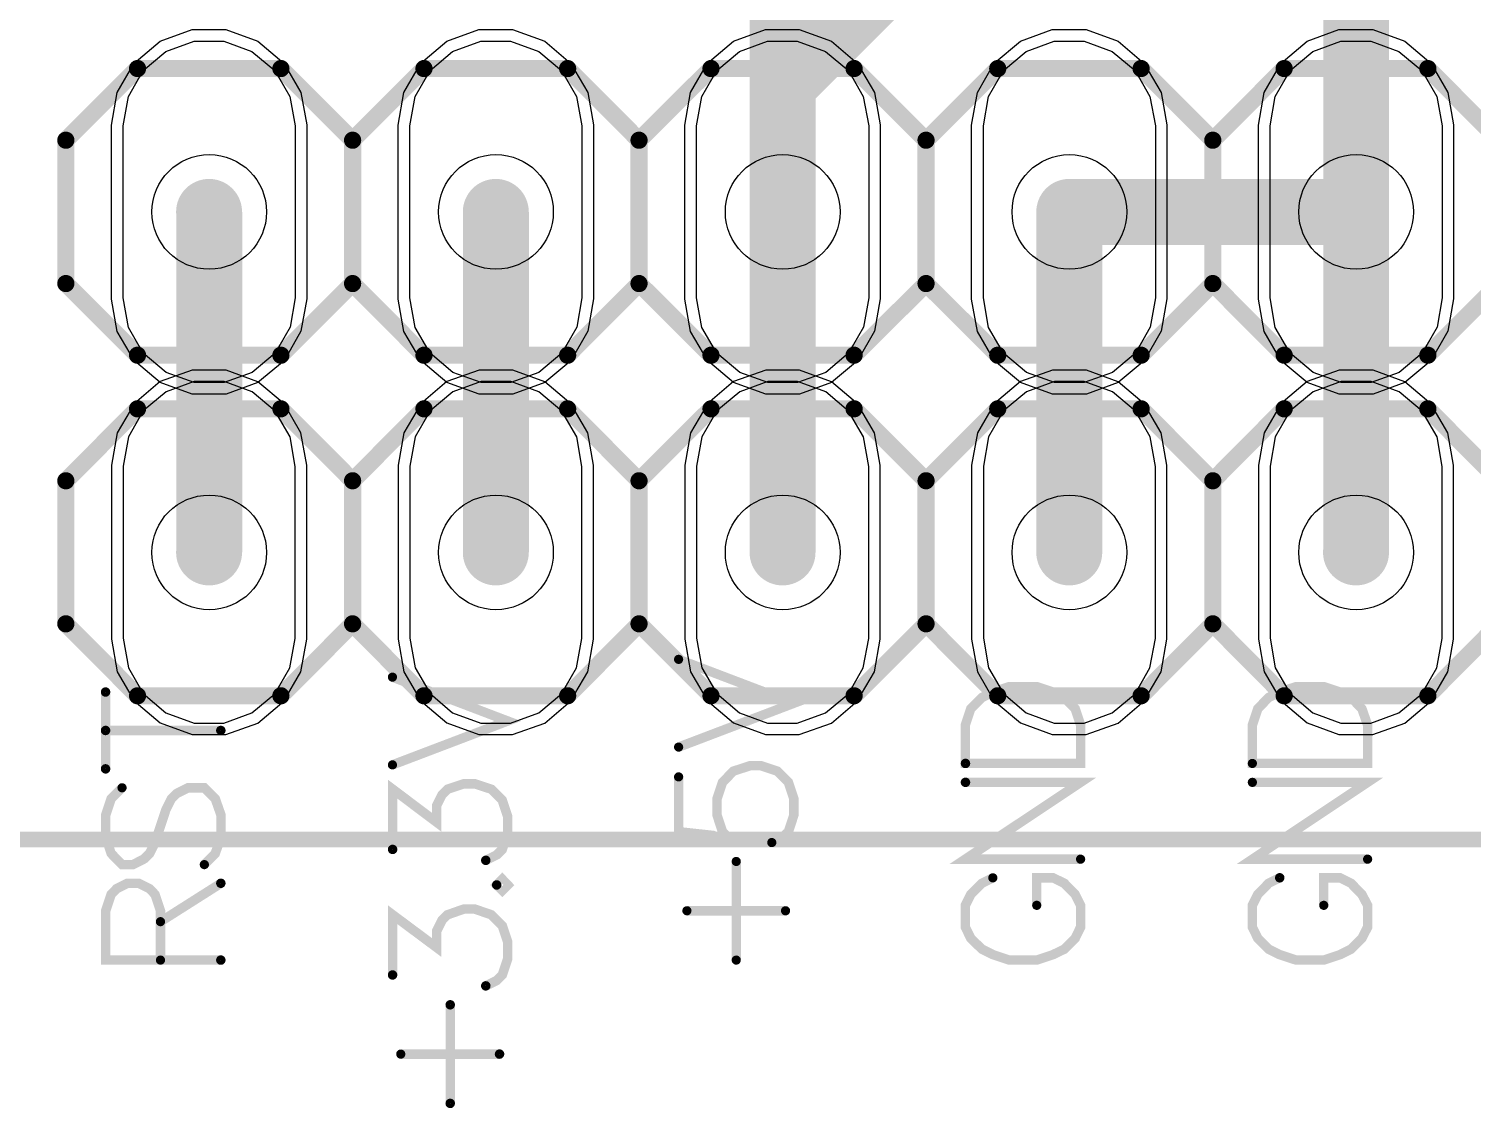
# Model space of a CAD drawing. Extents: x -0.29 to 2.65, y -0.09 to 2.49.
# Drawn here: x 0.888 to 1.391, y -0.094 to 0.283 of the extents above; entities that cross this region are included whole.
import ezdxf

# ---------------------------------------------------------------- set-up
doc = ezdxf.new("R2010")
doc.units = 0
for name, color, linetype in [('Board_Outline', 13, 'CONTINUOUS'), ('Bottom', 6, 'CONTINUOUS'), ('Bottom_Mask', 10, 'CONTINUOUS'), ('Bottom_Silk', 11, 'CONTINUOUS'), ('Drill_Bottom', 8, 'CONTINUOUS'), ('Drill_Top', 7, 'CONTINUOUS'), ('Top', 5, 'CONTINUOUS'), ('Top_Mask', 3, 'CONTINUOUS'), ('Top_Silk', 2, 'CONTINUOUS')]:
    doc.layers.add(name, color=color, linetype=linetype)

msp = doc.modelspace()

# ---------------------------------------------------------------- linework, layer by layer
at = {"layer": 'Board_Outline', "linetype": 'CONTINUOUS', "const_width": 0.0055}
msp.add_lwpolyline([(0.1, 2.1), (0, 2), (0, 0.1), (0.1125, 0), (2.25, 0), (2.25, 0.1063), (2.35, 0.1938), (2.35, 1.4937), (2.25, 1.6), (2.25, 2.05), (2.2, 2.1062), (0.1, 2.1)], dxfattribs=at)
at = {"layer": 'Bottom', "linetype": 'CONTINUOUS', "const_width": 0.023}
for points in [[(1.3507, 0.2189), (1.3507, 0.3375)], [(1.1507, 0.2632), (1.2125, 0.325)], [(1.1507, 0.2189), (1.1507, 0.3063)], [(1.1507, 0.2189), (1.1507, 0.2632)], [(0.9507, 0.1001), (0.9507, 0.2189)], [(1.0507, 0.1001), (1.0507, 0.2189)], [(1.1507, 0.1001), (1.1507, 0.2189)], [(1.2507, 0.2189), (1.3507, 0.2189)], [(1.2507, 0.1001), (1.2507, 0.2189)], [(1.3507, 0.2189), (1.3507, 0.2189)], [(1.3507, 0.1001), (1.3507, 0.2189)]]:
    msp.add_lwpolyline(points, dxfattribs=at)
at = {"layer": 'Bottom', "linetype": 'CONTINUOUS'}
for points in [[(0.9207, 0.2489), (0.9225, 0.2591), (0.9277, 0.2682), (0.9356, 0.2749), (0.9454, 0.2784), (0.9558, 0.2784), (0.9656, 0.2749), (0.9736, 0.2682), (0.9788, 0.2592), (0.9807, 0.2489), (0.9807, 0.1889), (0.9789, 0.1787), (0.9737, 0.1696), (0.9657, 0.1629), (0.9559, 0.1594), (0.9455, 0.1594), (0.9357, 0.1629), (0.9277, 0.1696), (0.9225, 0.1786), (0.9207, 0.1889), (0.9207, 0.2489)], [(1.0207, 0.2489), (1.0225, 0.2591), (1.0277, 0.2682), (1.0356, 0.2749), (1.0454, 0.2784), (1.0558, 0.2784), (1.0656, 0.2749), (1.0736, 0.2682), (1.0788, 0.2592), (1.0807, 0.2489), (1.0807, 0.1889), (1.0789, 0.1787), (1.0737, 0.1696), (1.0657, 0.1629), (1.0559, 0.1594), (1.0455, 0.1594), (1.0357, 0.1629), (1.0277, 0.1696), (1.0225, 0.1786), (1.0207, 0.1889), (1.0207, 0.2489)], [(1.1207, 0.2489), (1.1225, 0.2591), (1.1277, 0.2682), (1.1356, 0.2749), (1.1454, 0.2784), (1.1558, 0.2784), (1.1656, 0.2749), (1.1736, 0.2682), (1.1788, 0.2592), (1.1807, 0.2489), (1.1807, 0.1889), (1.1789, 0.1787), (1.1737, 0.1696), (1.1657, 0.1629), (1.1559, 0.1594), (1.1455, 0.1594), (1.1357, 0.1629), (1.1277, 0.1696), (1.1225, 0.1786), (1.1207, 0.1889), (1.1207, 0.2489)], [(1.2207, 0.2489), (1.2225, 0.2591), (1.2277, 0.2682), (1.2356, 0.2749), (1.2454, 0.2784), (1.2558, 0.2784), (1.2656, 0.2749), (1.2736, 0.2682), (1.2788, 0.2592), (1.2807, 0.2489), (1.2807, 0.1889), (1.2789, 0.1787), (1.2737, 0.1696), (1.2657, 0.1629), (1.2559, 0.1594), (1.2455, 0.1594), (1.2357, 0.1629), (1.2277, 0.1696), (1.2225, 0.1786), (1.2207, 0.1889), (1.2207, 0.2489)], [(1.3207, 0.2489), (1.3225, 0.2591), (1.3277, 0.2682), (1.3356, 0.2749), (1.3454, 0.2784), (1.3558, 0.2784), (1.3656, 0.2749), (1.3736, 0.2682), (1.3788, 0.2592), (1.3807, 0.2489), (1.3807, 0.1889), (1.3789, 0.1787), (1.3737, 0.1696), (1.3657, 0.1629), (1.3559, 0.1594), (1.3455, 0.1594), (1.3357, 0.1629), (1.3277, 0.1696), (1.3225, 0.1786), (1.3207, 0.1889), (1.3207, 0.2489)], [(0.9807, 0.1301), (0.9789, 0.1404), (0.9737, 0.1494), (0.9657, 0.1561), (0.9559, 0.1597), (0.9455, 0.1597), (0.9357, 0.1561), (0.9277, 0.1495), (0.9225, 0.1404), (0.9207, 0.1302), (0.9207, 0.0702), (0.9225, 0.0599), (0.9277, 0.0509), (0.9356, 0.0442), (0.9454, 0.0406), (0.9558, 0.0406), (0.9656, 0.0442), (0.9736, 0.0508), (0.9788, 0.0599), (0.9807, 0.0701), (0.9807, 0.1301)], [(1.0807, 0.1301), (1.0789, 0.1404), (1.0737, 0.1494), (1.0657, 0.1561), (1.0559, 0.1597), (1.0455, 0.1597), (1.0357, 0.1561), (1.0277, 0.1495), (1.0225, 0.1404), (1.0207, 0.1302), (1.0207, 0.0702), (1.0225, 0.0599), (1.0277, 0.0509), (1.0356, 0.0442), (1.0454, 0.0406), (1.0558, 0.0406), (1.0656, 0.0442), (1.0736, 0.0508), (1.0788, 0.0599), (1.0807, 0.0701), (1.0807, 0.1301)], [(1.1807, 0.1301), (1.1789, 0.1404), (1.1737, 0.1494), (1.1657, 0.1561), (1.1559, 0.1597), (1.1455, 0.1597), (1.1357, 0.1561), (1.1277, 0.1495), (1.1225, 0.1404), (1.1207, 0.1302), (1.1207, 0.0702), (1.1225, 0.0599), (1.1277, 0.0509), (1.1356, 0.0442), (1.1454, 0.0406), (1.1558, 0.0406), (1.1656, 0.0442), (1.1736, 0.0508), (1.1788, 0.0599), (1.1807, 0.0701), (1.1807, 0.1301)], [(1.2807, 0.1301), (1.2789, 0.1404), (1.2737, 0.1494), (1.2657, 0.1561), (1.2559, 0.1597), (1.2455, 0.1597), (1.2357, 0.1561), (1.2277, 0.1495), (1.2225, 0.1404), (1.2207, 0.1302), (1.2207, 0.0702), (1.2225, 0.0599), (1.2277, 0.0509), (1.2356, 0.0442), (1.2454, 0.0406), (1.2558, 0.0406), (1.2656, 0.0442), (1.2736, 0.0508), (1.2788, 0.0599), (1.2807, 0.0701), (1.2807, 0.1301)], [(1.3807, 0.1301), (1.3789, 0.1404), (1.3737, 0.1494), (1.3657, 0.1561), (1.3559, 0.1597), (1.3455, 0.1597), (1.3357, 0.1561), (1.3277, 0.1495), (1.3225, 0.1404), (1.3207, 0.1302), (1.3207, 0.0702), (1.3225, 0.0599), (1.3277, 0.0509), (1.3356, 0.0442), (1.3454, 0.0406), (1.3558, 0.0406), (1.3656, 0.0442), (1.3736, 0.0508), (1.3788, 0.0599), (1.3807, 0.0701), (1.3807, 0.1301)]]:
    msp.add_lwpolyline(points, dxfattribs=at)
at = {"layer": 'Bottom', "linetype": 'CONTINUOUS', "const_width": 0.0115}
for points in [[(1.1449, 0.2632, 1), (1.1564, 0.2632, 1), (1.1449, 0.2632, 1)], [(1.1449, 0.2632, 1), (1.1564, 0.2632, 1), (1.1449, 0.2632, 1)], [(0.9449, 0.2189, 1), (0.9564, 0.2189, 1), (0.9449, 0.2189, 1)], [(1.0449, 0.2189, 1), (1.0564, 0.2189, 1), (1.0449, 0.2189, 1)], [(1.1449, 0.2189, 1), (1.1564, 0.2189, 1), (1.1449, 0.2189, 1)], [(1.1449, 0.2189, 1), (1.1564, 0.2189, 1), (1.1449, 0.2189, 1)], [(1.1449, 0.2189, 1), (1.1564, 0.2189, 1), (1.1449, 0.2189, 1)], [(1.2449, 0.2189, 1), (1.2564, 0.2189, 1), (1.2449, 0.2189, 1)], [(1.2449, 0.2189, 1), (1.2564, 0.2189, 1), (1.2449, 0.2189, 1)], [(1.3449, 0.2189, 1), (1.3564, 0.2189, 1), (1.3449, 0.2189, 1)], [(1.3449, 0.2189, 1), (1.3564, 0.2189, 1), (1.3449, 0.2189, 1)], [(1.3449, 0.2189, 1), (1.3564, 0.2189, 1), (1.3449, 0.2189, 1)], [(1.3449, 0.2189, 1), (1.3564, 0.2189, 1), (1.3449, 0.2189, 1)], [(0.9449, 0.1001, 1), (0.9564, 0.1001, 1), (0.9449, 0.1001, 1)], [(1.0449, 0.1001, 1), (1.0564, 0.1001, 1), (1.0449, 0.1001, 1)], [(1.1449, 0.1001, 1), (1.1564, 0.1001, 1), (1.1449, 0.1001, 1)], [(1.2449, 0.1001, 1), (1.2564, 0.1001, 1), (1.2449, 0.1001, 1)], [(1.3449, 0.1001, 1), (1.3564, 0.1001, 1), (1.3449, 0.1001, 1)]]:
    msp.add_lwpolyline(points, format="xyb", dxfattribs=at)
at = {"layer": 'Bottom_Mask', "linetype": 'CONTINUOUS'}
for points in [[(0.9166, 0.2492), (0.9186, 0.2605), (0.9245, 0.2708), (0.9336, 0.2784), (0.9447, 0.2825), (0.9565, 0.2825), (0.9677, 0.2784), (0.9767, 0.2708), (0.9827, 0.2606), (0.9847, 0.2493), (0.9847, 0.1886), (0.9827, 0.1773), (0.9768, 0.167), (0.9677, 0.1594), (0.9566, 0.1553), (0.9448, 0.1553), (0.9336, 0.1594), (0.9246, 0.167), (0.9186, 0.1772), (0.9166, 0.1885), (0.9166, 0.2492)], [(1.0166, 0.2492), (1.0186, 0.2605), (1.0245, 0.2708), (1.0336, 0.2784), (1.0447, 0.2825), (1.0565, 0.2825), (1.0677, 0.2784), (1.0767, 0.2708), (1.0827, 0.2606), (1.0847, 0.2493), (1.0847, 0.1886), (1.0827, 0.1773), (1.0768, 0.167), (1.0677, 0.1594), (1.0566, 0.1553), (1.0448, 0.1553), (1.0336, 0.1594), (1.0246, 0.167), (1.0186, 0.1772), (1.0166, 0.1885), (1.0166, 0.2492)], [(1.1166, 0.2492), (1.1186, 0.2605), (1.1245, 0.2708), (1.1336, 0.2784), (1.1447, 0.2825), (1.1565, 0.2825), (1.1677, 0.2784), (1.1767, 0.2708), (1.1827, 0.2606), (1.1847, 0.2493), (1.1847, 0.1886), (1.1827, 0.1773), (1.1768, 0.167), (1.1677, 0.1594), (1.1566, 0.1553), (1.1448, 0.1553), (1.1336, 0.1594), (1.1246, 0.167), (1.1186, 0.1772), (1.1166, 0.1885), (1.1166, 0.2492)], [(1.2166, 0.2492), (1.2186, 0.2605), (1.2245, 0.2708), (1.2336, 0.2784), (1.2447, 0.2825), (1.2565, 0.2825), (1.2677, 0.2784), (1.2767, 0.2708), (1.2827, 0.2606), (1.2847, 0.2493), (1.2847, 0.1886), (1.2827, 0.1773), (1.2768, 0.167), (1.2677, 0.1594), (1.2566, 0.1553), (1.2448, 0.1553), (1.2336, 0.1594), (1.2246, 0.167), (1.2186, 0.1772), (1.2166, 0.1885), (1.2166, 0.2492)], [(1.3166, 0.2492), (1.3186, 0.2605), (1.3245, 0.2708), (1.3336, 0.2784), (1.3447, 0.2825), (1.3565, 0.2825), (1.3677, 0.2784), (1.3767, 0.2708), (1.3827, 0.2606), (1.3847, 0.2493), (1.3847, 0.1886), (1.3827, 0.1773), (1.3768, 0.167), (1.3677, 0.1594), (1.3566, 0.1553), (1.3448, 0.1553), (1.3336, 0.1594), (1.3246, 0.167), (1.3186, 0.1772), (1.3166, 0.1885), (1.3166, 0.2492)], [(0.9847, 0.1305), (0.9827, 0.1418), (0.9768, 0.152), (0.9677, 0.1596), (0.9566, 0.1637), (0.9448, 0.1637), (0.9336, 0.1597), (0.9246, 0.1521), (0.9186, 0.1418), (0.9166, 0.1305), (0.9166, 0.0698), (0.9186, 0.0585), (0.9245, 0.0483), (0.9336, 0.0407), (0.9447, 0.0366), (0.9565, 0.0366), (0.9677, 0.0406), (0.9767, 0.0482), (0.9827, 0.0585), (0.9847, 0.0698), (0.9847, 0.1305)], [(1.0847, 0.1305), (1.0827, 0.1418), (1.0768, 0.152), (1.0677, 0.1596), (1.0566, 0.1637), (1.0448, 0.1637), (1.0336, 0.1597), (1.0246, 0.1521), (1.0186, 0.1418), (1.0166, 0.1305), (1.0166, 0.0698), (1.0186, 0.0585), (1.0245, 0.0483), (1.0336, 0.0407), (1.0447, 0.0366), (1.0565, 0.0366), (1.0677, 0.0406), (1.0767, 0.0482), (1.0827, 0.0585), (1.0847, 0.0698), (1.0847, 0.1305)], [(1.1847, 0.1305), (1.1827, 0.1418), (1.1768, 0.152), (1.1677, 0.1596), (1.1566, 0.1637), (1.1448, 0.1637), (1.1336, 0.1597), (1.1246, 0.1521), (1.1186, 0.1418), (1.1166, 0.1305), (1.1166, 0.0698), (1.1186, 0.0585), (1.1245, 0.0483), (1.1336, 0.0407), (1.1447, 0.0366), (1.1565, 0.0366), (1.1677, 0.0406), (1.1767, 0.0482), (1.1827, 0.0585), (1.1847, 0.0698), (1.1847, 0.1305)], [(1.2847, 0.1305), (1.2827, 0.1418), (1.2768, 0.152), (1.2677, 0.1596), (1.2566, 0.1637), (1.2448, 0.1637), (1.2336, 0.1597), (1.2246, 0.1521), (1.2186, 0.1418), (1.2166, 0.1305), (1.2166, 0.0698), (1.2186, 0.0585), (1.2245, 0.0483), (1.2336, 0.0407), (1.2447, 0.0366), (1.2565, 0.0366), (1.2677, 0.0406), (1.2767, 0.0482), (1.2827, 0.0585), (1.2847, 0.0698), (1.2847, 0.1305)], [(1.3847, 0.1305), (1.3827, 0.1418), (1.3768, 0.152), (1.3677, 0.1596), (1.3566, 0.1637), (1.3448, 0.1637), (1.3336, 0.1597), (1.3246, 0.1521), (1.3186, 0.1418), (1.3166, 0.1305), (1.3166, 0.0698), (1.3186, 0.0585), (1.3245, 0.0483), (1.3336, 0.0407), (1.3447, 0.0366), (1.3565, 0.0366), (1.3677, 0.0406), (1.3767, 0.0482), (1.3827, 0.0585), (1.3847, 0.0698), (1.3847, 0.1305)]]:
    msp.add_lwpolyline(points, dxfattribs=at)
at = {"layer": 'Bottom_Silk', "linetype": 'CONTINUOUS', "const_width": 0.006}
for points in [[(0.9257, 0.1502), (0.9007, 0.1251)], [(0.9757, 0.1502), (0.9257, 0.1502)], [(0.9757, 0.1502), (1.0007, 0.1251)], [(1.0256, 0.1502), (1.0007, 0.1251)], [(1.0757, 0.1502), (1.0256, 0.1502)], [(1.1006, 0.1251), (1.0757, 0.1502)], [(1.1257, 0.1502), (1.1006, 0.1251)], [(1.1756, 0.1502), (1.1257, 0.1502)], [(1.1756, 0.1502), (1.2007, 0.1251)], [(1.2257, 0.1502), (1.2007, 0.1251)], [(1.2757, 0.1502), (1.2257, 0.1502)], [(1.3007, 0.1251), (1.2757, 0.1502)], [(1.3256, 0.1502), (1.3007, 0.1251)], [(1.3757, 0.1502), (1.3256, 0.1502)], [(1.4006, 0.1251), (1.3757, 0.1502)], [(0.9007, 0.1251), (0.9007, 0.0752)], [(1.0007, 0.1251), (1.0007, 0.0752)], [(1.1006, 0.1251), (1.1006, 0.0752)], [(1.2007, 0.1251), (1.2007, 0.0752)], [(1.3007, 0.1251), (1.3007, 0.0752)], [(0.9007, 0.0752), (0.9257, 0.0501)], [(1.0007, 0.0752), (0.9757, 0.0501)], [(1.0007, 0.0752), (1.0256, 0.0501)], [(1.0757, 0.0501), (1.1006, 0.0752)], [(1.1006, 0.0752), (1.1257, 0.0501)], [(1.2007, 0.0752), (1.1756, 0.0501)], [(1.2007, 0.0752), (1.2257, 0.0501)], [(1.2757, 0.0501), (1.3007, 0.0752)], [(1.3007, 0.0752), (1.3256, 0.0501)], [(1.3757, 0.0501), (1.4006, 0.0752)], [(0.9257, 0.0501), (0.9757, 0.0501)], [(1.0256, 0.0501), (1.0757, 0.0501)], [(1.1257, 0.0501), (1.1756, 0.0501)], [(1.2257, 0.0501), (1.2757, 0.0501)], [(1.3256, 0.0501), (1.3757, 0.0501)]]:
    msp.add_lwpolyline(points, dxfattribs=at)
at = {"layer": 'Bottom_Silk', "linetype": 'CONTINUOUS', "const_width": 0.003}
for points in [[(0.9242, 0.1502, 1), (0.9272, 0.1502, 1), (0.9242, 0.1502, 1)], [(0.9242, 0.1502, 1), (0.9272, 0.1502, 1), (0.9242, 0.1502, 1)], [(0.9742, 0.1502, 1), (0.9772, 0.1502, 1), (0.9742, 0.1502, 1)], [(0.9742, 0.1502, 1), (0.9772, 0.1502, 1), (0.9742, 0.1502, 1)], [(1.0241, 0.1502, 1), (1.0271, 0.1502, 1), (1.0241, 0.1502, 1)], [(1.0241, 0.1502, 1), (1.0271, 0.1502, 1), (1.0241, 0.1502, 1)], [(1.0742, 0.1502, 1), (1.0772, 0.1502, 1), (1.0742, 0.1502, 1)], [(1.0742, 0.1502, 1), (1.0772, 0.1502, 1), (1.0742, 0.1502, 1)], [(1.1242, 0.1502, 1), (1.1272, 0.1502, 1), (1.1242, 0.1502, 1)], [(1.1242, 0.1502, 1), (1.1272, 0.1502, 1), (1.1242, 0.1502, 1)], [(1.1741, 0.1502, 1), (1.1771, 0.1502, 1), (1.1741, 0.1502, 1)], [(1.1741, 0.1502, 1), (1.1771, 0.1502, 1), (1.1741, 0.1502, 1)], [(1.2242, 0.1502, 1), (1.2272, 0.1502, 1), (1.2242, 0.1502, 1)], [(1.2242, 0.1502, 1), (1.2272, 0.1502, 1), (1.2242, 0.1502, 1)], [(1.2742, 0.1502, 1), (1.2772, 0.1502, 1), (1.2742, 0.1502, 1)], [(1.2742, 0.1502, 1), (1.2772, 0.1502, 1), (1.2742, 0.1502, 1)], [(1.3241, 0.1502, 1), (1.3271, 0.1502, 1), (1.3241, 0.1502, 1)], [(1.3241, 0.1502, 1), (1.3271, 0.1502, 1), (1.3241, 0.1502, 1)], [(1.3742, 0.1502, 1), (1.3772, 0.1502, 1), (1.3742, 0.1502, 1)], [(1.3742, 0.1502, 1), (1.3772, 0.1502, 1), (1.3742, 0.1502, 1)], [(0.8992, 0.1251, 1), (0.9022, 0.1251, 1), (0.8992, 0.1251, 1)], [(0.8992, 0.1251, 1), (0.9022, 0.1251, 1), (0.8992, 0.1251, 1)], [(0.9992, 0.1251, 1), (1.0022, 0.1251, 1), (0.9992, 0.1251, 1)], [(0.9992, 0.1251, 1), (1.0022, 0.1251, 1), (0.9992, 0.1251, 1)], [(0.9992, 0.1251, 1), (1.0022, 0.1251, 1), (0.9992, 0.1251, 1)], [(1.0991, 0.1251, 1), (1.1021, 0.1251, 1), (1.0991, 0.1251, 1)], [(1.0991, 0.1251, 1), (1.1021, 0.1251, 1), (1.0991, 0.1251, 1)], [(1.0991, 0.1251, 1), (1.1021, 0.1251, 1), (1.0991, 0.1251, 1)], [(1.1992, 0.1251, 1), (1.2022, 0.1251, 1), (1.1992, 0.1251, 1)], [(1.1992, 0.1251, 1), (1.2022, 0.1251, 1), (1.1992, 0.1251, 1)], [(1.1992, 0.1251, 1), (1.2022, 0.1251, 1), (1.1992, 0.1251, 1)], [(1.2992, 0.1251, 1), (1.3022, 0.1251, 1), (1.2992, 0.1251, 1)], [(1.2992, 0.1251, 1), (1.3022, 0.1251, 1), (1.2992, 0.1251, 1)], [(1.2992, 0.1251, 1), (1.3022, 0.1251, 1), (1.2992, 0.1251, 1)], [(0.8992, 0.0752, 1), (0.9022, 0.0752, 1), (0.8992, 0.0752, 1)], [(0.8992, 0.0752, 1), (0.9022, 0.0752, 1), (0.8992, 0.0752, 1)], [(0.9992, 0.0752, 1), (1.0022, 0.0752, 1), (0.9992, 0.0752, 1)], [(0.9992, 0.0752, 1), (1.0022, 0.0752, 1), (0.9992, 0.0752, 1)], [(0.9992, 0.0752, 1), (1.0022, 0.0752, 1), (0.9992, 0.0752, 1)], [(1.0991, 0.0752, 1), (1.1021, 0.0752, 1), (1.0991, 0.0752, 1)], [(1.0991, 0.0752, 1), (1.1021, 0.0752, 1), (1.0991, 0.0752, 1)], [(1.0991, 0.0752, 1), (1.1021, 0.0752, 1), (1.0991, 0.0752, 1)], [(1.1992, 0.0752, 1), (1.2022, 0.0752, 1), (1.1992, 0.0752, 1)], [(1.1992, 0.0752, 1), (1.2022, 0.0752, 1), (1.1992, 0.0752, 1)], [(1.1992, 0.0752, 1), (1.2022, 0.0752, 1), (1.1992, 0.0752, 1)], [(1.2992, 0.0752, 1), (1.3022, 0.0752, 1), (1.2992, 0.0752, 1)], [(1.2992, 0.0752, 1), (1.3022, 0.0752, 1), (1.2992, 0.0752, 1)], [(1.2992, 0.0752, 1), (1.3022, 0.0752, 1), (1.2992, 0.0752, 1)], [(0.9242, 0.0501, 1), (0.9272, 0.0501, 1), (0.9242, 0.0501, 1)], [(0.9242, 0.0501, 1), (0.9272, 0.0501, 1), (0.9242, 0.0501, 1)], [(0.9742, 0.0501, 1), (0.9772, 0.0501, 1), (0.9742, 0.0501, 1)], [(0.9742, 0.0501, 1), (0.9772, 0.0501, 1), (0.9742, 0.0501, 1)], [(1.0241, 0.0501, 1), (1.0271, 0.0501, 1), (1.0241, 0.0501, 1)], [(1.0241, 0.0501, 1), (1.0271, 0.0501, 1), (1.0241, 0.0501, 1)], [(1.0742, 0.0501, 1), (1.0772, 0.0501, 1), (1.0742, 0.0501, 1)], [(1.0742, 0.0501, 1), (1.0772, 0.0501, 1), (1.0742, 0.0501, 1)], [(1.1242, 0.0501, 1), (1.1272, 0.0501, 1), (1.1242, 0.0501, 1)], [(1.1242, 0.0501, 1), (1.1272, 0.0501, 1), (1.1242, 0.0501, 1)], [(1.1741, 0.0501, 1), (1.1771, 0.0501, 1), (1.1741, 0.0501, 1)], [(1.1741, 0.0501, 1), (1.1771, 0.0501, 1), (1.1741, 0.0501, 1)], [(1.2242, 0.0501, 1), (1.2272, 0.0501, 1), (1.2242, 0.0501, 1)], [(1.2242, 0.0501, 1), (1.2272, 0.0501, 1), (1.2242, 0.0501, 1)], [(1.2742, 0.0501, 1), (1.2772, 0.0501, 1), (1.2742, 0.0501, 1)], [(1.2742, 0.0501, 1), (1.2772, 0.0501, 1), (1.2742, 0.0501, 1)], [(1.3241, 0.0501, 1), (1.3271, 0.0501, 1), (1.3241, 0.0501, 1)], [(1.3241, 0.0501, 1), (1.3271, 0.0501, 1), (1.3241, 0.0501, 1)], [(1.3742, 0.0501, 1), (1.3772, 0.0501, 1), (1.3742, 0.0501, 1)], [(1.3742, 0.0501, 1), (1.3772, 0.0501, 1), (1.3742, 0.0501, 1)]]:
    msp.add_lwpolyline(points, format="xyb", dxfattribs=at)
at = {"layer": 'Drill_Bottom'}
for centre in [(0.9507, 0.2189), (1.0507, 0.2189), (1.1507, 0.2189), (1.2507, 0.2189), (1.3507, 0.2189), (0.9507, 0.1001), (1.0507, 0.1001), (1.1507, 0.1001), (1.2507, 0.1001), (1.3507, 0.1001)]:
    msp.add_circle(centre, 0.02, dxfattribs=at)
at = {"layer": 'Drill_Top'}
for centre in [(0.9507, 0.2189), (1.0507, 0.2189), (1.1507, 0.2189), (1.2507, 0.2189), (1.3507, 0.2189), (0.9507, 0.1001), (1.0507, 0.1001), (1.1507, 0.1001), (1.2507, 0.1001), (1.3507, 0.1001)]:
    msp.add_circle(centre, 0.02, dxfattribs=at)
at = {"layer": 'Top', "linetype": 'CONTINUOUS'}
for points in [[(0.9207, 0.2489), (0.9225, 0.2591), (0.9277, 0.2682), (0.9356, 0.2749), (0.9454, 0.2784), (0.9558, 0.2784), (0.9656, 0.2749), (0.9736, 0.2682), (0.9788, 0.2592), (0.9807, 0.2489), (0.9807, 0.1889), (0.9789, 0.1787), (0.9737, 0.1696), (0.9657, 0.1629), (0.9559, 0.1594), (0.9455, 0.1594), (0.9357, 0.1629), (0.9277, 0.1696), (0.9225, 0.1786), (0.9207, 0.1889), (0.9207, 0.2489)], [(1.0207, 0.2489), (1.0225, 0.2591), (1.0277, 0.2682), (1.0356, 0.2749), (1.0454, 0.2784), (1.0558, 0.2784), (1.0656, 0.2749), (1.0736, 0.2682), (1.0788, 0.2592), (1.0807, 0.2489), (1.0807, 0.1889), (1.0789, 0.1787), (1.0737, 0.1696), (1.0657, 0.1629), (1.0559, 0.1594), (1.0455, 0.1594), (1.0357, 0.1629), (1.0277, 0.1696), (1.0225, 0.1786), (1.0207, 0.1889), (1.0207, 0.2489)], [(1.1207, 0.2489), (1.1225, 0.2591), (1.1277, 0.2682), (1.1356, 0.2749), (1.1454, 0.2784), (1.1558, 0.2784), (1.1656, 0.2749), (1.1736, 0.2682), (1.1788, 0.2592), (1.1807, 0.2489), (1.1807, 0.1889), (1.1789, 0.1787), (1.1737, 0.1696), (1.1657, 0.1629), (1.1559, 0.1594), (1.1455, 0.1594), (1.1357, 0.1629), (1.1277, 0.1696), (1.1225, 0.1786), (1.1207, 0.1889), (1.1207, 0.2489)], [(1.2207, 0.2489), (1.2225, 0.2591), (1.2277, 0.2682), (1.2356, 0.2749), (1.2454, 0.2784), (1.2558, 0.2784), (1.2656, 0.2749), (1.2736, 0.2682), (1.2788, 0.2592), (1.2807, 0.2489), (1.2807, 0.1889), (1.2789, 0.1787), (1.2737, 0.1696), (1.2657, 0.1629), (1.2559, 0.1594), (1.2455, 0.1594), (1.2357, 0.1629), (1.2277, 0.1696), (1.2225, 0.1786), (1.2207, 0.1889), (1.2207, 0.2489)], [(1.3207, 0.2489), (1.3225, 0.2591), (1.3277, 0.2682), (1.3356, 0.2749), (1.3454, 0.2784), (1.3558, 0.2784), (1.3656, 0.2749), (1.3736, 0.2682), (1.3788, 0.2592), (1.3807, 0.2489), (1.3807, 0.1889), (1.3789, 0.1787), (1.3737, 0.1696), (1.3657, 0.1629), (1.3559, 0.1594), (1.3455, 0.1594), (1.3357, 0.1629), (1.3277, 0.1696), (1.3225, 0.1786), (1.3207, 0.1889), (1.3207, 0.2489)], [(0.9807, 0.1301), (0.9789, 0.1404), (0.9737, 0.1494), (0.9657, 0.1561), (0.9559, 0.1597), (0.9455, 0.1597), (0.9357, 0.1561), (0.9277, 0.1495), (0.9225, 0.1404), (0.9207, 0.1302), (0.9207, 0.0702), (0.9225, 0.0599), (0.9277, 0.0509), (0.9356, 0.0442), (0.9454, 0.0406), (0.9558, 0.0406), (0.9656, 0.0442), (0.9736, 0.0508), (0.9788, 0.0599), (0.9807, 0.0701), (0.9807, 0.1301)], [(1.0807, 0.1301), (1.0789, 0.1404), (1.0737, 0.1494), (1.0657, 0.1561), (1.0559, 0.1597), (1.0455, 0.1597), (1.0357, 0.1561), (1.0277, 0.1495), (1.0225, 0.1404), (1.0207, 0.1302), (1.0207, 0.0702), (1.0225, 0.0599), (1.0277, 0.0509), (1.0356, 0.0442), (1.0454, 0.0406), (1.0558, 0.0406), (1.0656, 0.0442), (1.0736, 0.0508), (1.0788, 0.0599), (1.0807, 0.0701), (1.0807, 0.1301)], [(1.1807, 0.1301), (1.1789, 0.1404), (1.1737, 0.1494), (1.1657, 0.1561), (1.1559, 0.1597), (1.1455, 0.1597), (1.1357, 0.1561), (1.1277, 0.1495), (1.1225, 0.1404), (1.1207, 0.1302), (1.1207, 0.0702), (1.1225, 0.0599), (1.1277, 0.0509), (1.1356, 0.0442), (1.1454, 0.0406), (1.1558, 0.0406), (1.1656, 0.0442), (1.1736, 0.0508), (1.1788, 0.0599), (1.1807, 0.0701), (1.1807, 0.1301)], [(1.2807, 0.1301), (1.2789, 0.1404), (1.2737, 0.1494), (1.2657, 0.1561), (1.2559, 0.1597), (1.2455, 0.1597), (1.2357, 0.1561), (1.2277, 0.1495), (1.2225, 0.1404), (1.2207, 0.1302), (1.2207, 0.0702), (1.2225, 0.0599), (1.2277, 0.0509), (1.2356, 0.0442), (1.2454, 0.0406), (1.2558, 0.0406), (1.2656, 0.0442), (1.2736, 0.0508), (1.2788, 0.0599), (1.2807, 0.0701), (1.2807, 0.1301)], [(1.3807, 0.1301), (1.3789, 0.1404), (1.3737, 0.1494), (1.3657, 0.1561), (1.3559, 0.1597), (1.3455, 0.1597), (1.3357, 0.1561), (1.3277, 0.1495), (1.3225, 0.1404), (1.3207, 0.1302), (1.3207, 0.0702), (1.3225, 0.0599), (1.3277, 0.0509), (1.3356, 0.0442), (1.3454, 0.0406), (1.3558, 0.0406), (1.3656, 0.0442), (1.3736, 0.0508), (1.3788, 0.0599), (1.3807, 0.0701), (1.3807, 0.1301)]]:
    msp.add_lwpolyline(points, dxfattribs=at)
at = {"layer": 'Top_Mask', "linetype": 'CONTINUOUS'}
for points in [[(0.9166, 0.2492), (0.9186, 0.2605), (0.9245, 0.2708), (0.9336, 0.2784), (0.9447, 0.2825), (0.9565, 0.2825), (0.9677, 0.2784), (0.9767, 0.2708), (0.9827, 0.2606), (0.9847, 0.2493), (0.9847, 0.1886), (0.9827, 0.1773), (0.9768, 0.167), (0.9677, 0.1594), (0.9566, 0.1553), (0.9448, 0.1553), (0.9336, 0.1594), (0.9246, 0.167), (0.9186, 0.1772), (0.9166, 0.1885), (0.9166, 0.2492)], [(1.0166, 0.2492), (1.0186, 0.2605), (1.0245, 0.2708), (1.0336, 0.2784), (1.0447, 0.2825), (1.0565, 0.2825), (1.0677, 0.2784), (1.0767, 0.2708), (1.0827, 0.2606), (1.0847, 0.2493), (1.0847, 0.1886), (1.0827, 0.1773), (1.0768, 0.167), (1.0677, 0.1594), (1.0566, 0.1553), (1.0448, 0.1553), (1.0336, 0.1594), (1.0246, 0.167), (1.0186, 0.1772), (1.0166, 0.1885), (1.0166, 0.2492)], [(1.1166, 0.2492), (1.1186, 0.2605), (1.1245, 0.2708), (1.1336, 0.2784), (1.1447, 0.2825), (1.1565, 0.2825), (1.1677, 0.2784), (1.1767, 0.2708), (1.1827, 0.2606), (1.1847, 0.2493), (1.1847, 0.1886), (1.1827, 0.1773), (1.1768, 0.167), (1.1677, 0.1594), (1.1566, 0.1553), (1.1448, 0.1553), (1.1336, 0.1594), (1.1246, 0.167), (1.1186, 0.1772), (1.1166, 0.1885), (1.1166, 0.2492)], [(1.2166, 0.2492), (1.2186, 0.2605), (1.2245, 0.2708), (1.2336, 0.2784), (1.2447, 0.2825), (1.2565, 0.2825), (1.2677, 0.2784), (1.2767, 0.2708), (1.2827, 0.2606), (1.2847, 0.2493), (1.2847, 0.1886), (1.2827, 0.1773), (1.2768, 0.167), (1.2677, 0.1594), (1.2566, 0.1553), (1.2448, 0.1553), (1.2336, 0.1594), (1.2246, 0.167), (1.2186, 0.1772), (1.2166, 0.1885), (1.2166, 0.2492)], [(1.3166, 0.2492), (1.3186, 0.2605), (1.3245, 0.2708), (1.3336, 0.2784), (1.3447, 0.2825), (1.3565, 0.2825), (1.3677, 0.2784), (1.3767, 0.2708), (1.3827, 0.2606), (1.3847, 0.2493), (1.3847, 0.1886), (1.3827, 0.1773), (1.3768, 0.167), (1.3677, 0.1594), (1.3566, 0.1553), (1.3448, 0.1553), (1.3336, 0.1594), (1.3246, 0.167), (1.3186, 0.1772), (1.3166, 0.1885), (1.3166, 0.2492)], [(0.9847, 0.1305), (0.9827, 0.1418), (0.9768, 0.152), (0.9677, 0.1596), (0.9566, 0.1637), (0.9448, 0.1637), (0.9336, 0.1597), (0.9246, 0.1521), (0.9186, 0.1418), (0.9166, 0.1305), (0.9166, 0.0698), (0.9186, 0.0585), (0.9245, 0.0483), (0.9336, 0.0407), (0.9447, 0.0366), (0.9565, 0.0366), (0.9677, 0.0406), (0.9767, 0.0482), (0.9827, 0.0585), (0.9847, 0.0698), (0.9847, 0.1305)], [(1.0847, 0.1305), (1.0827, 0.1418), (1.0768, 0.152), (1.0677, 0.1596), (1.0566, 0.1637), (1.0448, 0.1637), (1.0336, 0.1597), (1.0246, 0.1521), (1.0186, 0.1418), (1.0166, 0.1305), (1.0166, 0.0698), (1.0186, 0.0585), (1.0245, 0.0483), (1.0336, 0.0407), (1.0447, 0.0366), (1.0565, 0.0366), (1.0677, 0.0406), (1.0767, 0.0482), (1.0827, 0.0585), (1.0847, 0.0698), (1.0847, 0.1305)], [(1.1847, 0.1305), (1.1827, 0.1418), (1.1768, 0.152), (1.1677, 0.1596), (1.1566, 0.1637), (1.1448, 0.1637), (1.1336, 0.1597), (1.1246, 0.1521), (1.1186, 0.1418), (1.1166, 0.1305), (1.1166, 0.0698), (1.1186, 0.0585), (1.1245, 0.0483), (1.1336, 0.0407), (1.1447, 0.0366), (1.1565, 0.0366), (1.1677, 0.0406), (1.1767, 0.0482), (1.1827, 0.0585), (1.1847, 0.0698), (1.1847, 0.1305)], [(1.2847, 0.1305), (1.2827, 0.1418), (1.2768, 0.152), (1.2677, 0.1596), (1.2566, 0.1637), (1.2448, 0.1637), (1.2336, 0.1597), (1.2246, 0.1521), (1.2186, 0.1418), (1.2166, 0.1305), (1.2166, 0.0698), (1.2186, 0.0585), (1.2245, 0.0483), (1.2336, 0.0407), (1.2447, 0.0366), (1.2565, 0.0366), (1.2677, 0.0406), (1.2767, 0.0482), (1.2827, 0.0585), (1.2847, 0.0698), (1.2847, 0.1305)], [(1.3847, 0.1305), (1.3827, 0.1418), (1.3768, 0.152), (1.3677, 0.1596), (1.3566, 0.1637), (1.3448, 0.1637), (1.3336, 0.1597), (1.3246, 0.1521), (1.3186, 0.1418), (1.3166, 0.1305), (1.3166, 0.0698), (1.3186, 0.0585), (1.3245, 0.0483), (1.3336, 0.0407), (1.3447, 0.0366), (1.3565, 0.0366), (1.3677, 0.0406), (1.3767, 0.0482), (1.3827, 0.0585), (1.3847, 0.0698), (1.3847, 0.1305)]]:
    msp.add_lwpolyline(points, dxfattribs=at)
at = {"layer": 'Top_Silk', "linetype": 'CONTINUOUS'}
for points, const_width in [([(0.9257, 0.2689), (0.9007, 0.2439)], 0.006), ([(0.9257, 0.2689), (0.9757, 0.2689)], 0.006), ([(0.9757, 0.2689), (1.0007, 0.2439)], 0.006), ([(1.0007, 0.2439), (1.0256, 0.2689)], 0.006), ([(1.0256, 0.2689), (1.0757, 0.2689)], 0.006), ([(1.0757, 0.2689), (1.1006, 0.2439)], 0.006), ([(1.1006, 0.2439), (1.1257, 0.2689)], 0.006), ([(1.1257, 0.2689), (1.1756, 0.2689)], 0.006), ([(1.1756, 0.2689), (1.2007, 0.2439)], 0.006), ([(1.2257, 0.2689), (1.2007, 0.2439)], 0.006), ([(1.2257, 0.2689), (1.2757, 0.2689)], 0.006), ([(1.2757, 0.2689), (1.3007, 0.2439)], 0.006), ([(1.3007, 0.2439), (1.3256, 0.2689)], 0.006), ([(1.3256, 0.2689), (1.3757, 0.2689)], 0.006), ([(1.3757, 0.2689), (1.4006, 0.2439)], 0.006), ([(0.9007, 0.2439), (0.9007, 0.1939)], 0.006), ([(1.0007, 0.2439), (1.0007, 0.1939)], 0.006), ([(1.1006, 0.2439), (1.1006, 0.1939)], 0.006), ([(1.2007, 0.2439), (1.2007, 0.1939)], 0.006), ([(1.3007, 0.2439), (1.3007, 0.1939)], 0.006), ([(0.9007, 0.1939), (0.9257, 0.1689)], 0.006), ([(1.0007, 0.1939), (0.9757, 0.1689)], 0.006), ([(1.0256, 0.1689), (1.0007, 0.1939)], 0.006), ([(1.1006, 0.1939), (1.0757, 0.1689)], 0.006), ([(1.1257, 0.1689), (1.1006, 0.1939)], 0.006), ([(1.2007, 0.1939), (1.1756, 0.1689)], 0.006), ([(1.2007, 0.1939), (1.2257, 0.1689)], 0.006), ([(1.3007, 0.1939), (1.2757, 0.1689)], 0.006), ([(1.3256, 0.1689), (1.3007, 0.1939)], 0.006), ([(1.4006, 0.1939), (1.3757, 0.1689)], 0.006), ([(0.9757, 0.1689), (0.9257, 0.1689)], 0.006), ([(1.0757, 0.1689), (1.0256, 0.1689)], 0.006), ([(1.1756, 0.1689), (1.1257, 0.1689)], 0.006), ([(1.2757, 0.1689), (1.2257, 0.1689)], 0.006), ([(1.3757, 0.1689), (1.3256, 0.1689)], 0.006), ([(1.1144, 0.0322), (1.1546, 0.0475), (1.1144, 0.0628)], 0.0033), ([(1.0146, 0.026), (1.0548, 0.0413), (1.0146, 0.0566)], 0.0033), ([(0.9146, 0.0246), (0.9146, 0.0514)], 0.0033), ([(1.2144, 0.0265), (1.2546, 0.0265), (1.2546, 0.0399), (1.2527, 0.0456), (1.2489, 0.0495), (1.245, 0.0514), (1.2393, 0.0533), (1.2297, 0.0533), (1.224, 0.0514), (1.2202, 0.0495), (1.2163, 0.0456), (1.2144, 0.0399), (1.2144, 0.0265)], 0.0033), ([(1.3145, 0.0265), (1.3547, 0.0265), (1.3547, 0.0399), (1.3527, 0.0456), (1.3489, 0.0495), (1.3451, 0.0514), (1.3394, 0.0533), (1.3298, 0.0533), (1.324, 0.0514), (1.3202, 0.0495), (1.3164, 0.0456), (1.3145, 0.0399), (1.3145, 0.0265)], 0.0033), ([(0.9146, 0.038), (0.9548, 0.038)], 0.0033), ([(1.1144, 0.0218), (1.1144, 0.0027), (1.1316, 0.0008), (1.1297, 0.0027), (1.1278, 0.0085), (1.1278, 0.0142), (1.1297, 0.0199), (1.1335, 0.0238), (1.1393, 0.0257), (1.1431, 0.0257), (1.1488, 0.0238), (1.1527, 0.0199), (1.1546, 0.0142), (1.1546, 0.0085), (1.1527, 0.0027), (1.1507, 0.0008), (1.1469, -0.0011)], 0.0033), ([(1.0147, -0.0035), (1.0147, 0.0175), (1.03, 0.006), (1.03, 0.0118), (1.0319, 0.0156), (1.0338, 0.0175), (1.0395, 0.0194), (1.0433, 0.0194), (1.0491, 0.0175), (1.0529, 0.0137), (1.0548, 0.0079), (1.0548, 0.0022), (1.0529, -0.0035), (1.051, -0.0054), (1.0472, -0.0073)], 0.0033), ([(1.2144, 0.0199), (1.2546, 0.0199), (1.2144, -0.0069), (1.2546, -0.0069)], 0.0033), ([(1.3145, 0.0199), (1.3547, 0.0199), (1.3145, -0.0069), (1.3547, -0.0069)], 0.0033), ([(0.9203, 0.018), (0.9165, 0.0142), (0.9146, 0.0085), (0.9146, 0.0008), (0.9165, -0.0049), (0.9203, -0.0088), (0.9241, -0.0088), (0.928, -0.0068), (0.9299, -0.0049), (0.9318, -0.0011), (0.9356, 0.0104), (0.9375, 0.0142), (0.9395, 0.0161), (0.9433, 0.018), (0.949, 0.018), (0.9528, 0.0142), (0.9548, 0.0085), (0.9548, 0.0008), (0.9528, -0.0049), (0.949, -0.0088)], 0.0033), ([(1.1345, -0.0421), (1.1345, -0.0077)], 0.0033), ([(0.9337, -0.0421), (0.9337, -0.0249), (0.9318, -0.0192), (0.9299, -0.0172), (0.9261, -0.0153), (0.9222, -0.0153), (0.9184, -0.0172), (0.9165, -0.0192), (0.9146, -0.0249), (0.9146, -0.0421), (0.9548, -0.0421)], 0.0033), ([(0.9337, -0.0287), (0.9548, -0.0153)], 0.0033), ([(1.051, -0.0159), (1.0529, -0.0178), (1.0548, -0.0159), (1.0529, -0.0139), (1.051, -0.0159)], 0.0033), ([(1.224, -0.0134), (1.2202, -0.0153), (1.2163, -0.0192), (1.2144, -0.023), (1.2144, -0.0306), (1.2163, -0.0345), (1.2202, -0.0383), (1.224, -0.0402), (1.2297, -0.0421), (1.2393, -0.0421), (1.245, -0.0402), (1.2489, -0.0383), (1.2527, -0.0345), (1.2546, -0.0306), (1.2546, -0.023), (1.2527, -0.0192), (1.2489, -0.0153), (1.245, -0.0134), (1.2393, -0.0134), (1.2393, -0.023)], 0.0033), ([(1.324, -0.0134), (1.3202, -0.0153), (1.3164, -0.0192), (1.3145, -0.023), (1.3145, -0.0306), (1.3164, -0.0345), (1.3202, -0.0383), (1.324, -0.0402), (1.3298, -0.0421), (1.3394, -0.0421), (1.3451, -0.0402), (1.3489, -0.0383), (1.3527, -0.0345), (1.3547, -0.0306), (1.3547, -0.023), (1.3527, -0.0192), (1.3489, -0.0153), (1.3451, -0.0134), (1.3394, -0.0134), (1.3394, -0.023)], 0.0033), ([(1.0147, -0.0473), (1.0147, -0.0263), (1.03, -0.0377), (1.03, -0.032), (1.0319, -0.0282), (1.0338, -0.0263), (1.0395, -0.0243), (1.0433, -0.0243), (1.0491, -0.0263), (1.0529, -0.0301), (1.0548, -0.0358), (1.0548, -0.0416), (1.0529, -0.0473), (1.051, -0.0492), (1.0472, -0.0511)], 0.0033), ([(1.1173, -0.0249), (1.1517, -0.0249)], 0.0033), ([(1.0348, -0.0921), (1.0348, -0.0577)], 0.0033), ([(1.0175, -0.0749), (1.052, -0.0749)], 0.0033)]:
    msp.add_lwpolyline(points, dxfattribs=dict(at, const_width=const_width))
for points, const_width in [([(0.9242, 0.2689, 1), (0.9272, 0.2689, 1), (0.9242, 0.2689, 1)], 0.003), ([(0.9242, 0.2689, 1), (0.9272, 0.2689, 1), (0.9242, 0.2689, 1)], 0.003), ([(0.9742, 0.2689, 1), (0.9772, 0.2689, 1), (0.9742, 0.2689, 1)], 0.003), ([(0.9742, 0.2689, 1), (0.9772, 0.2689, 1), (0.9742, 0.2689, 1)], 0.003), ([(1.0241, 0.2689, 1), (1.0271, 0.2689, 1), (1.0241, 0.2689, 1)], 0.003), ([(1.0241, 0.2689, 1), (1.0271, 0.2689, 1), (1.0241, 0.2689, 1)], 0.003), ([(1.0742, 0.2689, 1), (1.0772, 0.2689, 1), (1.0742, 0.2689, 1)], 0.003), ([(1.0742, 0.2689, 1), (1.0772, 0.2689, 1), (1.0742, 0.2689, 1)], 0.003), ([(1.1242, 0.2689, 1), (1.1272, 0.2689, 1), (1.1242, 0.2689, 1)], 0.003), ([(1.1242, 0.2689, 1), (1.1272, 0.2689, 1), (1.1242, 0.2689, 1)], 0.003), ([(1.1741, 0.2689, 1), (1.1771, 0.2689, 1), (1.1741, 0.2689, 1)], 0.003), ([(1.1741, 0.2689, 1), (1.1771, 0.2689, 1), (1.1741, 0.2689, 1)], 0.003), ([(1.2242, 0.2689, 1), (1.2272, 0.2689, 1), (1.2242, 0.2689, 1)], 0.003), ([(1.2242, 0.2689, 1), (1.2272, 0.2689, 1), (1.2242, 0.2689, 1)], 0.003), ([(1.2742, 0.2689, 1), (1.2772, 0.2689, 1), (1.2742, 0.2689, 1)], 0.003), ([(1.2742, 0.2689, 1), (1.2772, 0.2689, 1), (1.2742, 0.2689, 1)], 0.003), ([(1.3241, 0.2689, 1), (1.3271, 0.2689, 1), (1.3241, 0.2689, 1)], 0.003), ([(1.3241, 0.2689, 1), (1.3271, 0.2689, 1), (1.3241, 0.2689, 1)], 0.003), ([(1.3742, 0.2689, 1), (1.3772, 0.2689, 1), (1.3742, 0.2689, 1)], 0.003), ([(1.3742, 0.2689, 1), (1.3772, 0.2689, 1), (1.3742, 0.2689, 1)], 0.003), ([(0.8992, 0.2439, 1), (0.9022, 0.2439, 1), (0.8992, 0.2439, 1)], 0.003), ([(0.8992, 0.2439, 1), (0.9022, 0.2439, 1), (0.8992, 0.2439, 1)], 0.003), ([(0.9992, 0.2439, 1), (1.0022, 0.2439, 1), (0.9992, 0.2439, 1)], 0.003), ([(0.9992, 0.2439, 1), (1.0022, 0.2439, 1), (0.9992, 0.2439, 1)], 0.003), ([(0.9992, 0.2439, 1), (1.0022, 0.2439, 1), (0.9992, 0.2439, 1)], 0.003), ([(1.0991, 0.2439, 1), (1.1021, 0.2439, 1), (1.0991, 0.2439, 1)], 0.003), ([(1.0991, 0.2439, 1), (1.1021, 0.2439, 1), (1.0991, 0.2439, 1)], 0.003), ([(1.0991, 0.2439, 1), (1.1021, 0.2439, 1), (1.0991, 0.2439, 1)], 0.003), ([(1.1992, 0.2439, 1), (1.2022, 0.2439, 1), (1.1992, 0.2439, 1)], 0.003), ([(1.1992, 0.2439, 1), (1.2022, 0.2439, 1), (1.1992, 0.2439, 1)], 0.003), ([(1.1992, 0.2439, 1), (1.2022, 0.2439, 1), (1.1992, 0.2439, 1)], 0.003), ([(1.2992, 0.2439, 1), (1.3022, 0.2439, 1), (1.2992, 0.2439, 1)], 0.003), ([(1.2992, 0.2439, 1), (1.3022, 0.2439, 1), (1.2992, 0.2439, 1)], 0.003), ([(1.2992, 0.2439, 1), (1.3022, 0.2439, 1), (1.2992, 0.2439, 1)], 0.003), ([(0.8992, 0.1939, 1), (0.9022, 0.1939, 1), (0.8992, 0.1939, 1)], 0.003), ([(0.8992, 0.1939, 1), (0.9022, 0.1939, 1), (0.8992, 0.1939, 1)], 0.003), ([(0.9992, 0.1939, 1), (1.0022, 0.1939, 1), (0.9992, 0.1939, 1)], 0.003), ([(0.9992, 0.1939, 1), (1.0022, 0.1939, 1), (0.9992, 0.1939, 1)], 0.003), ([(0.9992, 0.1939, 1), (1.0022, 0.1939, 1), (0.9992, 0.1939, 1)], 0.003), ([(1.0991, 0.1939, 1), (1.1021, 0.1939, 1), (1.0991, 0.1939, 1)], 0.003), ([(1.0991, 0.1939, 1), (1.1021, 0.1939, 1), (1.0991, 0.1939, 1)], 0.003), ([(1.0991, 0.1939, 1), (1.1021, 0.1939, 1), (1.0991, 0.1939, 1)], 0.003), ([(1.1992, 0.1939, 1), (1.2022, 0.1939, 1), (1.1992, 0.1939, 1)], 0.003), ([(1.1992, 0.1939, 1), (1.2022, 0.1939, 1), (1.1992, 0.1939, 1)], 0.003), ([(1.1992, 0.1939, 1), (1.2022, 0.1939, 1), (1.1992, 0.1939, 1)], 0.003), ([(1.2992, 0.1939, 1), (1.3022, 0.1939, 1), (1.2992, 0.1939, 1)], 0.003), ([(1.2992, 0.1939, 1), (1.3022, 0.1939, 1), (1.2992, 0.1939, 1)], 0.003), ([(1.2992, 0.1939, 1), (1.3022, 0.1939, 1), (1.2992, 0.1939, 1)], 0.003), ([(0.9242, 0.1689, 1), (0.9272, 0.1689, 1), (0.9242, 0.1689, 1)], 0.003), ([(0.9242, 0.1689, 1), (0.9272, 0.1689, 1), (0.9242, 0.1689, 1)], 0.003), ([(0.9742, 0.1689, 1), (0.9772, 0.1689, 1), (0.9742, 0.1689, 1)], 0.003), ([(0.9742, 0.1689, 1), (0.9772, 0.1689, 1), (0.9742, 0.1689, 1)], 0.003), ([(1.0241, 0.1689, 1), (1.0271, 0.1689, 1), (1.0241, 0.1689, 1)], 0.003), ([(1.0241, 0.1689, 1), (1.0271, 0.1689, 1), (1.0241, 0.1689, 1)], 0.003), ([(1.0742, 0.1689, 1), (1.0772, 0.1689, 1), (1.0742, 0.1689, 1)], 0.003), ([(1.0742, 0.1689, 1), (1.0772, 0.1689, 1), (1.0742, 0.1689, 1)], 0.003), ([(1.1242, 0.1689, 1), (1.1272, 0.1689, 1), (1.1242, 0.1689, 1)], 0.003), ([(1.1242, 0.1689, 1), (1.1272, 0.1689, 1), (1.1242, 0.1689, 1)], 0.003), ([(1.1741, 0.1689, 1), (1.1771, 0.1689, 1), (1.1741, 0.1689, 1)], 0.003), ([(1.1741, 0.1689, 1), (1.1771, 0.1689, 1), (1.1741, 0.1689, 1)], 0.003), ([(1.2242, 0.1689, 1), (1.2272, 0.1689, 1), (1.2242, 0.1689, 1)], 0.003), ([(1.2242, 0.1689, 1), (1.2272, 0.1689, 1), (1.2242, 0.1689, 1)], 0.003), ([(1.2742, 0.1689, 1), (1.2772, 0.1689, 1), (1.2742, 0.1689, 1)], 0.003), ([(1.2742, 0.1689, 1), (1.2772, 0.1689, 1), (1.2742, 0.1689, 1)], 0.003), ([(1.3241, 0.1689, 1), (1.3271, 0.1689, 1), (1.3241, 0.1689, 1)], 0.003), ([(1.3241, 0.1689, 1), (1.3271, 0.1689, 1), (1.3241, 0.1689, 1)], 0.003), ([(1.3742, 0.1689, 1), (1.3772, 0.1689, 1), (1.3742, 0.1689, 1)], 0.003), ([(1.3742, 0.1689, 1), (1.3772, 0.1689, 1), (1.3742, 0.1689, 1)], 0.003), ([(1.1136, 0.0628, 1), (1.1152, 0.0628, 1), (1.1136, 0.0628, 1)], 0.0016), ([(1.0138, 0.0566, 1), (1.0154, 0.0566, 1), (1.0138, 0.0566, 1)], 0.0016), ([(0.9137, 0.0514, 1), (0.9154, 0.0514, 1), (0.9137, 0.0514, 1)], 0.0016), ([(0.9137, 0.038, 1), (0.9154, 0.038, 1), (0.9137, 0.038, 1)], 0.0016), ([(0.9539, 0.038, 1), (0.9556, 0.038, 1), (0.9539, 0.038, 1)], 0.0016), ([(1.1136, 0.0322, 1), (1.1152, 0.0322, 1), (1.1136, 0.0322, 1)], 0.0016), ([(0.9137, 0.0246, 1), (0.9154, 0.0246, 1), (0.9137, 0.0246, 1)], 0.0016), ([(1.0138, 0.026, 1), (1.0154, 0.026, 1), (1.0138, 0.026, 1)], 0.0016), ([(1.2136, 0.0265, 1), (1.2153, 0.0265, 1), (1.2136, 0.0265, 1)], 0.0016), ([(1.3137, 0.0265, 1), (1.3153, 0.0265, 1), (1.3137, 0.0265, 1)], 0.0016), ([(1.1136, 0.0218, 1), (1.1152, 0.0218, 1), (1.1136, 0.0218, 1)], 0.0016), ([(1.2136, 0.0199, 1), (1.2153, 0.0199, 1), (1.2136, 0.0199, 1)], 0.0016), ([(1.3137, 0.0199, 1), (1.3153, 0.0199, 1), (1.3137, 0.0199, 1)], 0.0016), ([(0.9195, 0.018, 1), (0.9211, 0.018, 1), (0.9195, 0.018, 1)], 0.0016), ([(1.1461, -0.0011, 1), (1.1477, -0.0011, 1), (1.1461, -0.0011, 1)], 0.0016), ([(1.0138, -0.0035, 1), (1.0155, -0.0035, 1), (1.0138, -0.0035, 1)], 0.0016), ([(0.9482, -0.0088, 1), (0.9498, -0.0088, 1), (0.9482, -0.0088, 1)], 0.0016), ([(1.0463, -0.0073, 1), (1.048, -0.0073, 1), (1.0463, -0.0073, 1)], 0.0016), ([(1.1337, -0.0077, 1), (1.1353, -0.0077, 1), (1.1337, -0.0077, 1)], 0.0016), ([(1.2538, -0.0069, 1), (1.2554, -0.0069, 1), (1.2538, -0.0069, 1)], 0.0016), ([(1.3539, -0.0069, 1), (1.3555, -0.0069, 1), (1.3539, -0.0069, 1)], 0.0016), ([(0.9539, -0.0153, 1), (0.9556, -0.0153, 1), (0.9539, -0.0153, 1)], 0.0016), ([(1.0501, -0.0159, 1), (1.0518, -0.0159, 1), (1.0501, -0.0159, 1)], 0.0016), ([(1.2232, -0.0134, 1), (1.2248, -0.0134, 1), (1.2232, -0.0134, 1)], 0.0016), ([(1.3232, -0.0134, 1), (1.3249, -0.0134, 1), (1.3232, -0.0134, 1)], 0.0016), ([(1.1165, -0.0249, 1), (1.1181, -0.0249, 1), (1.1165, -0.0249, 1)], 0.0016), ([(1.1509, -0.0249, 1), (1.1525, -0.0249, 1), (1.1509, -0.0249, 1)], 0.0016), ([(1.2385, -0.023, 1), (1.2401, -0.023, 1), (1.2385, -0.023, 1)], 0.0016), ([(1.3386, -0.023, 1), (1.3402, -0.023, 1), (1.3386, -0.023, 1)], 0.0016), ([(0.9329, -0.0287, 1), (0.9345, -0.0287, 1), (0.9329, -0.0287, 1)], 0.0016), ([(0.9329, -0.0421, 1), (0.9345, -0.0421, 1), (0.9329, -0.0421, 1)], 0.0016), ([(0.9539, -0.0421, 1), (0.9556, -0.0421, 1), (0.9539, -0.0421, 1)], 0.0016), ([(1.1337, -0.0421, 1), (1.1353, -0.0421, 1), (1.1337, -0.0421, 1)], 0.0016), ([(1.0138, -0.0473, 1), (1.0155, -0.0473, 1), (1.0138, -0.0473, 1)], 0.0016), ([(1.0463, -0.0511, 1), (1.048, -0.0511, 1), (1.0463, -0.0511, 1)], 0.0016), ([(1.0339, -0.0577, 1), (1.0356, -0.0577, 1), (1.0339, -0.0577, 1)], 0.0016), ([(1.0167, -0.0749, 1), (1.0183, -0.0749, 1), (1.0167, -0.0749, 1)], 0.0016), ([(1.0511, -0.0749, 1), (1.0528, -0.0749, 1), (1.0511, -0.0749, 1)], 0.0016), ([(1.0339, -0.0921, 1), (1.0356, -0.0921, 1), (1.0339, -0.0921, 1)], 0.0016)]:
    msp.add_lwpolyline(points, format="xyb", dxfattribs=dict(at, const_width=const_width))

doc.saveas('drawing.dxf')
